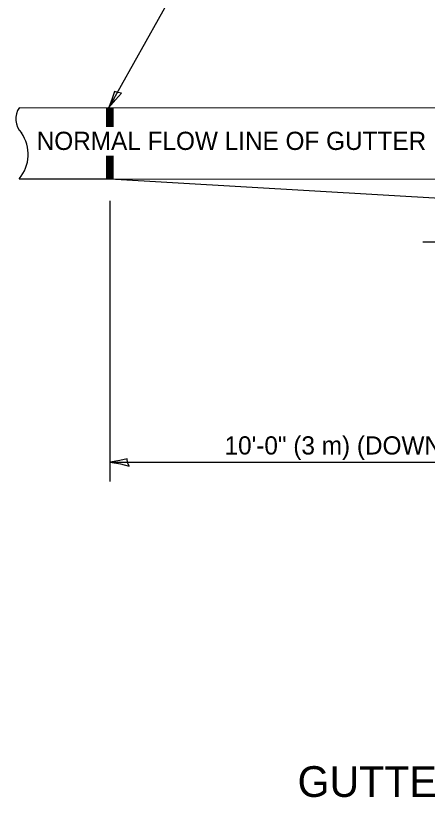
# Model space of a CAD drawing. Extents: x 99512 to 100192, y 99869 to 100309.
# Drawn here: x 99973 to 100027.2, y 100092.7 to 100196.9 of the extents above; entities that cross this region are included whole.
import ezdxf

# ---------------------------------------------------------------- set-up
doc = ezdxf.new("R2010")
doc.units = 0
for name, color, linetype in [('Design_EX_Roadway Dimensions', 7, 'Continuous'), ('Design_PR_Back of Gutter or Curb line', 7, 'Continuous'), ('Design_PR_Roadway Dimensions', 7, 'Continuous'), ('Design_PR_Roadway Notes', 7, 'Continuous'), ('Level 43', 7, 'Continuous'), ('Level 46', 7, 'Continuous'), ('Stage_Construction Traffic Control', 7, 'Continuous')]:
    doc.layers.add(name, color=color, linetype=linetype)

msp = doc.modelspace()

# ---------------------------------------------------------------- linework, layer by layer
at = {"layer": 'Design_PR_Back of Gutter or Curb line'}
for p, q in [((99973.44, 100184.83), (100148.19, 100184.72)), ((99973.44, 100184.83), (100148.19, 100184.72)), ((99973.44, 100175.45), (99985.39, 100175.44)), ((99973.44, 100175.45), (99985.39, 100175.44)), ((99985.39, 100175.44), (100048.16, 100171.79)), ((99985.39, 100175.44), (100048.16, 100171.79))]:
    msp.add_line(p, q, dxfattribs=at)
for centre, radius, start, end in [((99975.64, 100183.33), 2.66, 145.6045, 223.7643), ((99975.64, 100183.33), 2.66, 145.6045, 223.7643), ((99969.66, 100178.65), 4.95, 319.709, 34.9896), ((99969.66, 100178.65), 4.95, 319.709, 34.9896)]:
    msp.add_arc(centre, radius, start, end, dxfattribs=at)
at = {"layer": 'Design_PR_Roadway Notes'}
msp.add_line((99995.15, 100202.55), (99985.26, 100184.83), dxfattribs=at)
msp.add_line((99995.15, 100202.55), (99985.26, 100184.83), dxfattribs=at)
msp.add_lwpolyline([(99986.93, 100186.75), (99986.42, 100186.81), (99985.98, 100186.97), (99985.68, 100186.02), (99985.26, 100184.83), (99986.12, 100185.87)], close=True, dxfattribs=at)
msp.add_lwpolyline([(99986.93, 100186.75), (99986.42, 100186.81), (99985.98, 100186.97), (99985.68, 100186.02), (99985.26, 100184.83), (99986.12, 100185.87)], close=True, dxfattribs=at)
at = {"layer": 'Level 43'}
for p, q in [((99985.39, 100172.56), (99985.39, 100135.53)), ((99985.39, 100172.56), (99985.39, 100135.53)), ((100035.94, 100167.1), (100026.64, 100167.1)), ((100035.94, 100167.1), (100026.64, 100167.1)), ((99985.43, 100138.1), (100060.78, 100138.1)), ((99985.43, 100138.1), (100060.78, 100138.1))]:
    msp.add_line(p, q, dxfattribs=at)
msp.add_lwpolyline([(99987.93, 100137.57), (99987.72, 100138.05), (99987.64, 100138.52), (99986.68, 100138.31), (99985.43, 100138.1), (99986.76, 100137.85)], close=True, dxfattribs=at)
msp.add_lwpolyline([(99987.93, 100137.57), (99987.72, 100138.05), (99987.64, 100138.52), (99986.68, 100138.31), (99985.43, 100138.1), (99986.76, 100137.85)], close=True, dxfattribs=at)
at = {"layer": 'Level 46'}
msp.add_line((99985.39, 100175.44), (100048.27, 100175.4), dxfattribs=at)
msp.add_line((99985.39, 100175.44), (100048.27, 100175.4), dxfattribs=at)
at = {"layer": 'Stage_Construction Traffic Control'}
for p, q in [((99984.96, 100182.3), (99984.96, 100184.83)), ((99984.96, 100182.3), (99984.96, 100184.83)), ((99984.98, 100182.3), (99984.98, 100184.83)), ((99984.98, 100182.3), (99984.98, 100184.83)), ((99984.99, 100182.3), (99984.99, 100184.83)), ((99984.99, 100182.3), (99984.99, 100184.83)), ((99985.01, 100182.3), (99985.01, 100184.83)), ((99985.01, 100182.3), (99985.01, 100184.83)), ((99985.03, 100182.3), (99985.03, 100184.83)), ((99985.03, 100182.3), (99985.03, 100184.83)), ((99985.04, 100182.3), (99985.04, 100184.83)), ((99985.04, 100182.3), (99985.04, 100184.83)), ((99985.06, 100182.3), (99985.06, 100184.83)), ((99985.06, 100182.3), (99985.06, 100184.83)), ((99985.08, 100182.3), (99985.08, 100184.83)), ((99985.08, 100182.3), (99985.08, 100184.83)), ((99985.1, 100182.3), (99985.1, 100184.83)), ((99985.1, 100182.3), (99985.1, 100184.83)), ((99985.11, 100182.3), (99985.11, 100184.83)), ((99985.11, 100182.3), (99985.11, 100184.83)), ((99985.13, 100182.3), (99985.13, 100184.83)), ((99985.13, 100182.3), (99985.13, 100184.83)), ((99985.15, 100182.3), (99985.15, 100184.83)), ((99985.15, 100182.3), (99985.15, 100184.83)), ((99985.16, 100182.3), (99985.16, 100184.83)), ((99985.16, 100182.3), (99985.16, 100184.83)), ((99985.18, 100182.3), (99985.18, 100184.83)), ((99985.18, 100182.3), (99985.18, 100184.83)), ((99985.2, 100182.3), (99985.2, 100184.83)), ((99985.2, 100182.3), (99985.2, 100184.83)), ((99985.22, 100182.3), (99985.22, 100184.83)), ((99985.22, 100182.3), (99985.22, 100184.83)), ((99985.23, 100182.3), (99985.23, 100184.83)), ((99985.23, 100182.3), (99985.23, 100184.83)), ((99985.25, 100182.3), (99985.25, 100184.83)), ((99985.25, 100182.3), (99985.25, 100184.83)), ((99985.27, 100182.3), (99985.27, 100184.83)), ((99985.27, 100182.3), (99985.27, 100184.83)), ((99985.28, 100182.3), (99985.28, 100184.83)), ((99985.28, 100182.3), (99985.28, 100184.83)), ((99985.3, 100182.3), (99985.3, 100184.83)), ((99985.3, 100182.3), (99985.3, 100184.83)), ((99985.32, 100182.3), (99985.32, 100184.83)), ((99985.32, 100182.3), (99985.32, 100184.83)), ((99985.34, 100182.3), (99985.34, 100184.83)), ((99985.34, 100182.3), (99985.34, 100184.83)), ((99985.35, 100182.3), (99985.35, 100184.83)), ((99985.35, 100182.3), (99985.35, 100184.83)), ((99985.37, 100182.3), (99985.37, 100184.83)), ((99985.37, 100182.3), (99985.37, 100184.83)), ((99985.39, 100182.3), (99985.39, 100184.83)), ((99985.39, 100182.3), (99985.39, 100184.83)), ((99985.4, 100182.3), (99985.4, 100184.83)), ((99985.4, 100182.3), (99985.4, 100184.83)), ((99985.42, 100182.3), (99985.42, 100184.83)), ((99985.42, 100182.3), (99985.42, 100184.83)), ((99985.44, 100182.3), (99985.44, 100184.83)), ((99985.44, 100182.3), (99985.44, 100184.83)), ((99985.46, 100182.3), (99985.46, 100184.83)), ((99985.46, 100182.3), (99985.46, 100184.83)), ((99985.47, 100182.3), (99985.47, 100184.83)), ((99985.47, 100182.3), (99985.47, 100184.83)), ((99985.49, 100182.3), (99985.49, 100184.83)), ((99985.49, 100182.3), (99985.49, 100184.83)), ((99985.51, 100182.3), (99985.51, 100184.83)), ((99985.51, 100182.3), (99985.51, 100184.83)), ((99985.52, 100182.3), (99985.52, 100184.83)), ((99985.52, 100182.3), (99985.52, 100184.83)), ((99985.54, 100182.3), (99985.54, 100184.83)), ((99985.54, 100182.3), (99985.54, 100184.83)), ((99985.56, 100182.3), (99985.56, 100184.83)), ((99985.56, 100182.3), (99985.56, 100184.83)), ((99985.58, 100182.3), (99985.58, 100184.83)), ((99985.58, 100182.3), (99985.58, 100184.83)), ((99985.59, 100182.3), (99985.59, 100184.83)), ((99985.59, 100182.3), (99985.59, 100184.83)), ((99985.61, 100182.3), (99985.61, 100184.83)), ((99985.61, 100182.3), (99985.61, 100184.83)), ((99985.63, 100182.3), (99985.63, 100184.83)), ((99985.63, 100182.3), (99985.63, 100184.83)), ((99985.64, 100182.3), (99985.64, 100184.83)), ((99985.64, 100182.3), (99985.64, 100184.83)), ((99985.66, 100182.3), (99985.66, 100184.83)), ((99985.66, 100182.3), (99985.66, 100184.83)), ((99985.68, 100182.3), (99985.68, 100184.83)), ((99985.68, 100182.3), (99985.68, 100184.83)), ((99985.7, 100182.3), (99985.7, 100184.83)), ((99985.7, 100182.3), (99985.7, 100184.83)), ((99985.71, 100182.3), (99985.71, 100184.83)), ((99985.71, 100182.3), (99985.71, 100184.83)), ((99985.73, 100182.3), (99985.73, 100184.83)), ((99985.73, 100182.3), (99985.73, 100184.83)), ((99985.75, 100182.3), (99985.75, 100184.83)), ((99985.75, 100182.3), (99985.75, 100184.83)), ((99985.76, 100182.3), (99985.76, 100184.83)), ((99985.76, 100182.3), (99985.76, 100184.83)), ((99985.78, 100182.3), (99985.78, 100184.83)), ((99985.78, 100182.3), (99985.78, 100184.83)), ((99985.8, 100182.3), (99985.8, 100184.83)), ((99985.8, 100182.3), (99985.8, 100184.83)), ((99985.82, 100182.3), (99985.82, 100184.83)), ((99985.82, 100182.3), (99985.82, 100184.83)), ((99984.96, 100175.44), (99984.96, 100178.48)), ((99984.96, 100175.44), (99984.96, 100178.48)), ((99984.98, 100175.44), (99984.98, 100178.48)), ((99984.98, 100175.44), (99984.98, 100178.48)), ((99984.99, 100175.44), (99984.99, 100178.48)), ((99984.99, 100175.44), (99984.99, 100178.48)), ((99985.01, 100175.44), (99985.01, 100178.48)), ((99985.01, 100175.44), (99985.01, 100178.48)), ((99985.03, 100175.44), (99985.03, 100178.48)), ((99985.03, 100175.44), (99985.03, 100178.48)), ((99985.04, 100175.44), (99985.04, 100178.48)), ((99985.04, 100175.44), (99985.04, 100178.48)), ((99985.06, 100175.44), (99985.06, 100178.48)), ((99985.06, 100175.44), (99985.06, 100178.48)), ((99985.08, 100175.44), (99985.08, 100178.48)), ((99985.08, 100175.44), (99985.08, 100178.48)), ((99985.1, 100175.44), (99985.1, 100178.48)), ((99985.1, 100175.44), (99985.1, 100178.48)), ((99985.11, 100175.44), (99985.11, 100178.48)), ((99985.11, 100175.44), (99985.11, 100178.48)), ((99985.13, 100175.44), (99985.13, 100178.48)), ((99985.13, 100175.44), (99985.13, 100178.48)), ((99985.15, 100175.44), (99985.15, 100178.48)), ((99985.15, 100175.44), (99985.15, 100178.48)), ((99985.16, 100175.44), (99985.16, 100178.48)), ((99985.16, 100175.44), (99985.16, 100178.48)), ((99985.18, 100175.44), (99985.18, 100178.48)), ((99985.18, 100175.44), (99985.18, 100178.48)), ((99985.2, 100175.44), (99985.2, 100178.48)), ((99985.2, 100175.44), (99985.2, 100178.48)), ((99985.22, 100175.44), (99985.22, 100178.48)), ((99985.22, 100175.44), (99985.22, 100178.48)), ((99985.23, 100175.44), (99985.23, 100178.48)), ((99985.23, 100175.44), (99985.23, 100178.48)), ((99985.25, 100175.44), (99985.25, 100178.48)), ((99985.25, 100175.44), (99985.25, 100178.48)), ((99985.27, 100175.44), (99985.27, 100178.48)), ((99985.27, 100175.44), (99985.27, 100178.48)), ((99985.28, 100175.44), (99985.28, 100178.48)), ((99985.28, 100175.44), (99985.28, 100178.48)), ((99985.3, 100175.44), (99985.3, 100178.48)), ((99985.3, 100175.44), (99985.3, 100178.48)), ((99985.32, 100175.44), (99985.32, 100178.48)), ((99985.32, 100175.44), (99985.32, 100178.48)), ((99985.34, 100175.44), (99985.34, 100178.48)), ((99985.34, 100175.44), (99985.34, 100178.48)), ((99985.35, 100175.44), (99985.35, 100178.48)), ((99985.35, 100175.44), (99985.35, 100178.48)), ((99985.37, 100175.44), (99985.37, 100178.48)), ((99985.37, 100175.44), (99985.37, 100178.48)), ((99985.39, 100175.44), (99985.39, 100178.48)), ((99985.39, 100175.44), (99985.39, 100178.48)), ((99985.4, 100175.44), (99985.4, 100178.48)), ((99985.4, 100175.44), (99985.4, 100178.48)), ((99985.42, 100175.44), (99985.42, 100178.48)), ((99985.42, 100175.44), (99985.42, 100178.48)), ((99985.44, 100175.44), (99985.44, 100178.48)), ((99985.44, 100175.44), (99985.44, 100178.48)), ((99985.46, 100175.44), (99985.46, 100178.48)), ((99985.46, 100175.44), (99985.46, 100178.48)), ((99985.47, 100175.44), (99985.47, 100178.48)), ((99985.47, 100175.44), (99985.47, 100178.48)), ((99985.49, 100175.44), (99985.49, 100178.48)), ((99985.49, 100175.44), (99985.49, 100178.48)), ((99985.51, 100175.44), (99985.51, 100178.48)), ((99985.51, 100175.44), (99985.51, 100178.48)), ((99985.52, 100175.44), (99985.52, 100178.48)), ((99985.52, 100175.44), (99985.52, 100178.48)), ((99985.54, 100175.44), (99985.54, 100178.48)), ((99985.54, 100175.44), (99985.54, 100178.48)), ((99985.56, 100175.44), (99985.56, 100178.48)), ((99985.56, 100175.44), (99985.56, 100178.48)), ((99985.58, 100175.44), (99985.58, 100178.48)), ((99985.58, 100175.44), (99985.58, 100178.48)), ((99985.59, 100175.44), (99985.59, 100178.48)), ((99985.59, 100175.44), (99985.59, 100178.48)), ((99985.61, 100175.44), (99985.61, 100178.48)), ((99985.61, 100175.44), (99985.61, 100178.48)), ((99985.63, 100175.44), (99985.63, 100178.48)), ((99985.63, 100175.44), (99985.63, 100178.48)), ((99985.64, 100175.44), (99985.64, 100178.48)), ((99985.64, 100175.44), (99985.64, 100178.48)), ((99985.66, 100175.44), (99985.66, 100178.48)), ((99985.66, 100175.44), (99985.66, 100178.48)), ((99985.68, 100175.44), (99985.68, 100178.48)), ((99985.68, 100175.44), (99985.68, 100178.48)), ((99985.7, 100175.44), (99985.7, 100178.48)), ((99985.7, 100175.44), (99985.7, 100178.48)), ((99985.71, 100175.44), (99985.71, 100178.48)), ((99985.71, 100175.44), (99985.71, 100178.48)), ((99985.73, 100175.44), (99985.73, 100178.48)), ((99985.73, 100175.44), (99985.73, 100178.48)), ((99985.75, 100175.44), (99985.75, 100178.48)), ((99985.75, 100175.44), (99985.75, 100178.48)), ((99985.76, 100175.44), (99985.76, 100178.48)), ((99985.76, 100175.44), (99985.76, 100178.48)), ((99985.78, 100175.44), (99985.78, 100178.48)), ((99985.78, 100175.44), (99985.78, 100178.48)), ((99985.8, 100175.44), (99985.8, 100178.48)), ((99985.8, 100175.44), (99985.8, 100178.48)), ((99985.82, 100175.44), (99985.82, 100178.48)), ((99985.82, 100175.44), (99985.82, 100178.48)), ((99985.82, 100175.44), (99985.82, 100178.48)), ((99985.82, 100175.44), (99985.82, 100178.48))]:
    msp.add_line(p, q, dxfattribs=at)

# ---------------------------------------------------------------- texts
at = {"layer": 'Design_EX_Roadway Dimensions'}
msp.add_text('GUTTER DEPRESSION 0.2 FOOT (60mm)', height=4.05, dxfattribs=at).set_placement((100010.13, 100093.96))
at = {"layer": 'Design_PR_Roadway Dimensions'}
msp.add_text('10\'-0" (3 m) (DOWNSTREAM)', height=2.4, dxfattribs=at).set_placement((100000.5, 100139.1))
msp.add_text('10\'-0" (3 m) (DOWNSTREAM)', height=2.4, dxfattribs=at).set_placement((100000.5, 100139.1))
at = {"layer": 'Design_PR_Roadway Notes'}
msp.add_text('NORMAL FLOW LINE OF GUTTER', height=2.4, dxfattribs=at).set_placement((99975.73, 100179.25))
msp.add_text('NORMAL FLOW LINE OF GUTTER', height=2.4, dxfattribs=at).set_placement((99975.73, 100179.25))

doc.saveas('drawing.dxf')
